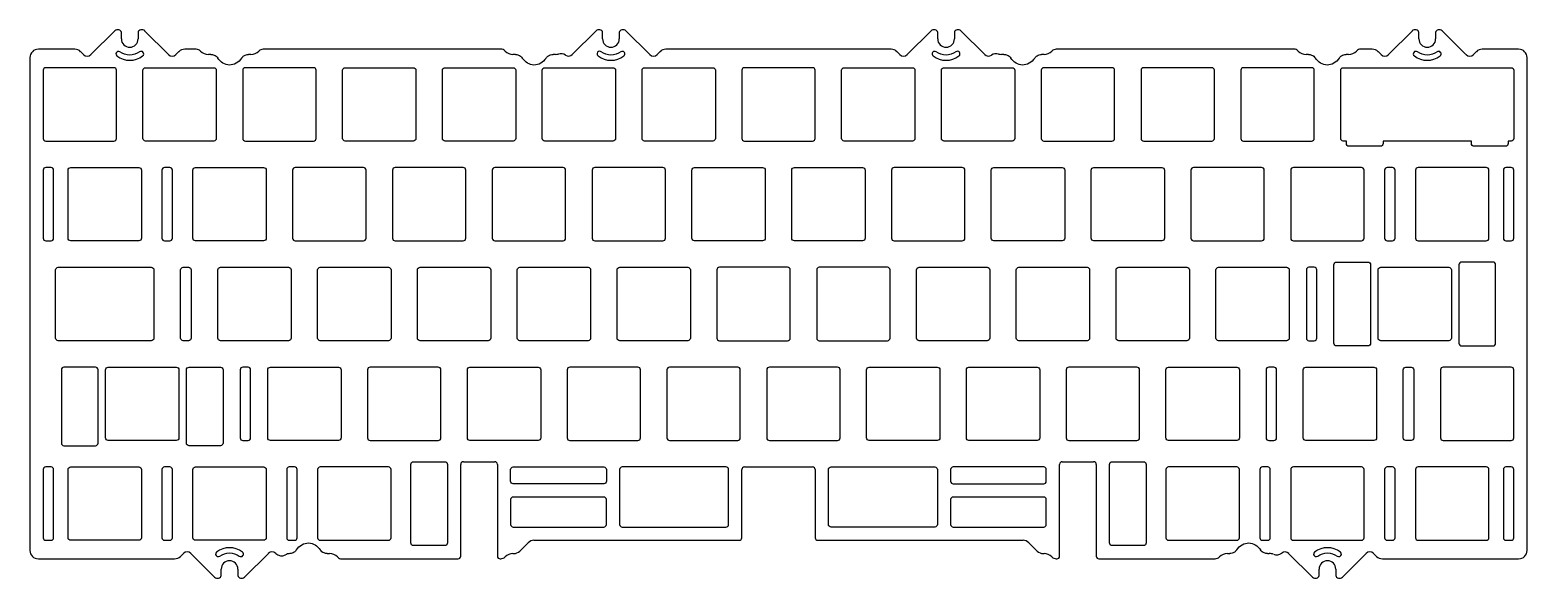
# Model space of a CAD drawing. Extents: x 0 to 286, y -4 to 100.
import ezdxf

# ---------------------------------------------------------------- set-up
doc = ezdxf.new("R2010")
doc.units = 0
doc.header["$MEASUREMENT"] = 0
doc.layers.get('0').update_dxf_attribs({"linetype": 'CONTINUOUS'})

msp = doc.modelspace()

# ---------------------------------------------------------------- linework, layer by layer
for p, q in [((16.68, 100.25), (12.12, 95.7)), ((17.43, 100.4), (17.03, 100.4)), ((22.02, 100.4), (21.62, 100.4)), ((26.93, 95.7), (22.37, 100.25)), ((108.53, 100.25), (103.97, 95.7)), ((109.27, 100.4), (108.88, 100.4)), ((113.87, 100.4), (113.47, 100.4)), ((118.77, 95.7), (114.22, 100.25)), ((172.48, 100.25), (167.93, 95.7)), ((173.23, 100.4), (172.83, 100.4)), ((177.82, 100.4), (177.43, 100.4)), ((182.73, 95.7), (178.17, 100.25)), ((264.33, 100.25), (259.77, 95.7)), ((265.07, 100.4), (264.68, 100.4)), ((269.67, 100.4), (269.27, 100.4)), ((274.57, 95.7), (270.02, 100.25)), ((17.93, 98.7), (17.93, 99.9)), ((21.12, 99.9), (21.12, 98.7)), ((109.77, 98.7), (109.77, 99.9)), ((112.97, 99.9), (112.97, 98.7)), ((173.73, 98.7), (173.73, 99.9)), ((176.93, 99.9), (176.93, 98.7)), ((265.57, 98.7), (265.57, 99.9)), ((268.77, 99.9), (268.77, 98.7)), ((0.47, 95.12), (0.47, 1.07)), ((9.02, 96.72), (2.08, 96.72)), ((10.71, 95.7), (10.15, 96.26)), ((28.9, 96.26), (28.34, 95.7)), ((32.22, 96.72), (30.03, 96.72)), ((35.01, 95.72), (34.54, 95.72)), ((42.66, 95.72), (42.2, 95.72)), ((90.34, 96.72), (44.98, 96.72)), ((93.13, 95.72), (92.67, 95.72)), ((100.78, 95.72), (100.32, 95.72)), ((120.74, 96.26), (120.19, 95.7)), ((164.83, 96.72), (121.87, 96.72)), ((166.51, 95.7), (165.96, 96.26)), ((186.38, 95.72), (185.92, 95.72)), ((194.03, 95.72), (193.57, 95.72)), ((241.72, 96.72), (196.36, 96.72)), ((244.5, 95.72), (244.04, 95.72)), ((252.16, 95.72), (251.69, 95.72)), ((256.67, 96.72), (254.48, 96.72)), ((258.36, 95.7), (257.8, 96.26)), ((276.55, 96.26), (275.99, 95.7)), ((284.62, 96.72), (277.68, 96.72)), ((286.23, 1.07), (286.23, 95.12)), ((82.7, -0.03), (82.7, 17.5)), ((83.2, 18), (89.2, 18)), ((89.7, 17.5), (89.7, -0.03)), ((197, -0.03), (197, 17.5)), ((197.5, 18), (203.5, 18)), ((204, 17.5), (204, -0.03)), ((136.35, 3.5), (136.35, 16.5)), ((136.85, 17), (149.85, 17)), ((150.35, 16.5), (150.35, 3.5)), ((96.68, 3), (135.85, 3)), ((150.85, 3), (190.02, 3)), ((29.2, -0.06), (29.76, 0.5)), ((31.18, 0.5), (35.73, -4.05)), ((41.42, -4.05), (45.98, 0.5)), ((57.22, 0.47), (57.68, 0.47)), ((92.67, 0.47), (92.82, 0.47)), ((93.96, 0.94), (95.54, 2.53)), ((191.16, 2.53), (192.74, 0.94)), ((193.88, 0.47), (194.03, 0.47)), ((229.02, 0.47), (229.48, 0.47)), ((236.67, 0.47), (237.03, 0.47)), ((240.72, 0.5), (245.28, -4.05)), ((250.97, -4.05), (255.53, 0.5)), ((256.94, 0.5), (257.5, -0.06)), ((2.08, -0.53), (28.07, -0.53)), ((36.98, -3.7), (36.98, -2.5)), ((40.17, -2.5), (40.17, -3.7)), ((60.01, -0.53), (82.2, -0.53)), ((90.2, -0.53), (90.34, -0.53)), ((196.36, -0.53), (196.5, -0.53)), ((204.5, -0.53), (226.69, -0.53)), ((246.53, -3.7), (246.53, -2.5)), ((249.72, -2.5), (249.72, -3.7)), ((258.63, -0.53), (284.62, -0.53)), ((36.08, -4.2), (36.48, -4.2)), ((40.67, -4.2), (41.07, -4.2)), ((245.63, -4.2), (246.03, -4.2)), ((250.22, -4.2), (250.62, -4.2))]:
    msp.add_line(p, q)
for points in [[(21.99, 95.43, 1), (21.39, 96.22, -0.334755), (17.66, 96.22, 1), (17.06, 95.43, 0.334755)], [(108.9, 95.43, 0.334755), (113.84, 95.43, 1), (113.24, 96.22, -0.334755), (109.51, 96.22, 1)], [(177.8, 95.43, 1), (177.19, 96.22, -0.334755), (173.46, 96.22, 1), (172.86, 95.43, 0.334755)], [(269.64, 95.43, 1), (269.04, 96.22, -0.334755), (265.31, 96.22, 1), (264.71, 95.43, 0.334755)], [(16.5, 79.2, 0.414214), (17, 79.7), (17, 92.7, 0.414214), (16.5, 93.2), (3.5, 93.2, 0.414214), (3, 92.7), (3, 79.7, 0.414214), (3.5, 79.2)], [(22.05, 79.7), (22.05, 92.7, -0.414214), (22.55, 93.2), (35.55, 93.2, -0.414214), (36.05, 92.7), (36.05, 79.7, -0.414214), (35.55, 79.2), (22.55, 79.2, -0.414214)], [(54.6, 79.2, 0.414214), (55.1, 79.7), (55.1, 92.7, 0.414214), (54.6, 93.2), (41.6, 93.2, 0.414214), (41.1, 92.7), (41.1, 79.7, 0.414214), (41.6, 79.2)], [(73.65, 79.2), (60.65, 79.2, -0.414214), (60.15, 79.7), (60.15, 92.7, -0.414214), (60.65, 93.2), (73.65, 93.2, -0.414214), (74.15, 92.7), (74.15, 79.7, -0.414214)], [(79.2, 79.7), (79.2, 92.7, -0.414214), (79.7, 93.2), (92.7, 93.2, -0.414214), (93.2, 92.7), (93.2, 79.7, -0.414214), (92.7, 79.2), (79.7, 79.2, -0.414214)], [(98.25, 79.7), (98.25, 92.7, -0.414214), (98.75, 93.2), (111.75, 93.2, -0.414214), (112.25, 92.7), (112.25, 79.7, -0.414214), (111.75, 79.2), (98.75, 79.2, -0.414214)], [(130.8, 79.2), (117.8, 79.2, -0.414214), (117.3, 79.7), (117.3, 92.7, -0.414214), (117.8, 93.2), (130.8, 93.2, -0.414214), (131.3, 92.7), (131.3, 79.7, -0.414214)], [(150.35, 92.7, 0.414214), (149.85, 93.2), (136.85, 93.2, 0.414214), (136.35, 92.7), (136.35, 79.7, 0.414214), (136.85, 79.2), (149.85, 79.2, 0.414214), (150.35, 79.7)], [(155.9, 93.2), (168.9, 93.2, -0.414214), (169.4, 92.7), (169.4, 79.7, -0.414214), (168.9, 79.2), (155.9, 79.2, -0.414214), (155.4, 79.7), (155.4, 92.7, -0.414214)], [(174.95, 93.2), (187.95, 93.2, -0.414214), (188.45, 92.7), (188.45, 79.7, -0.414214), (187.95, 79.2), (174.95, 79.2, -0.414214), (174.45, 79.7), (174.45, 92.7, -0.414214)], [(194, 93.2, 0.414214), (193.5, 92.7), (193.5, 79.7, 0.414214), (194, 79.2), (207, 79.2, 0.414214), (207.5, 79.7), (207.5, 92.7, 0.414214), (207, 93.2)], [(212.55, 79.7, 0.414214), (213.05, 79.2), (226.05, 79.2, 0.414214), (226.55, 79.7), (226.55, 92.7, 0.414214), (226.05, 93.2), (213.05, 93.2, 0.414214), (212.55, 92.7)], [(245.6, 92.7, 0.414214), (245.1, 93.2), (232.1, 93.2, 0.414214), (231.6, 92.7), (231.6, 79.7, 0.414214), (232.1, 79.2), (245.1, 79.2, 0.414214), (245.6, 79.7)], [(251.74, 79.2), (251.15, 79.2, -0.414214), (250.65, 79.7), (250.65, 92.7, -0.414214), (251.15, 93.2), (283.2, 93.2, -0.414214), (283.7, 92.7), (283.7, 79.7, -0.414214), (283.2, 79.2), (282.61, 79.2), (282.61, 78.7, -0.414214), (282.11, 78.2), (276.11, 78.2, -0.414214), (275.61, 78.7), (275.61, 79.2), (258.74, 79.2), (258.74, 78.7, -0.414214), (258.24, 78.2), (252.24, 78.2, -0.414214), (251.74, 78.7)], [(3.5, 74.15, 0.414214), (3, 73.65), (3, 60.65, 0.414214), (3.5, 60.15), (4.5, 60.15, 0.414214), (5, 60.65), (5, 73.65, 0.414214), (4.5, 74.15)], [(8.26, 74.15), (21.26, 74.15, -0.414214), (21.76, 73.65), (21.76, 60.65, -0.414214), (21.26, 60.15), (8.26, 60.15, -0.414214), (7.76, 60.65), (7.76, 73.65, -0.414214)], [(26.17, 74.15, 0.414214), (25.67, 73.65), (25.67, 60.65, 0.414214), (26.17, 60.15), (27.17, 60.15, 0.414214), (27.67, 60.65), (27.67, 73.65, 0.414214), (27.17, 74.15)], [(32.08, 74.15), (45.08, 74.15, -0.414214), (45.58, 73.65), (45.58, 60.65, -0.414214), (45.08, 60.15), (32.08, 60.15, -0.414214), (31.57, 60.65), (31.57, 73.65, -0.414214)], [(64.62, 73.65, 0.414214), (64.12, 74.15), (51.12, 74.15, 0.414214), (50.62, 73.65), (50.62, 60.65, 0.414214), (51.12, 60.15), (64.12, 60.15, 0.414214), (64.62, 60.65)], [(69.67, 60.65, 0.414214), (70.17, 60.15), (83.17, 60.15, 0.414214), (83.67, 60.65), (83.67, 73.65, 0.414214), (83.17, 74.15), (70.17, 74.15, 0.414214), (69.67, 73.65)], [(89.22, 74.15, 0.414214), (88.72, 73.65), (88.72, 60.65, 0.414214), (89.22, 60.15), (102.22, 60.15, 0.414214), (102.72, 60.65), (102.72, 73.65, 0.414214), (102.22, 74.15)], [(121.78, 73.65, 0.414214), (121.28, 74.15), (108.28, 74.15, 0.414214), (107.78, 73.65), (107.78, 60.65, 0.414214), (108.28, 60.15), (121.28, 60.15, 0.414214), (121.78, 60.65)], [(126.83, 60.65), (126.83, 73.65, -0.414214), (127.33, 74.15), (140.32, 74.15, -0.414214), (140.82, 73.65), (140.82, 60.65, -0.414214), (140.32, 60.15), (127.33, 60.15, -0.414214)], [(146.38, 74.15), (159.38, 74.15, -0.414214), (159.88, 73.65), (159.88, 60.65, -0.414214), (159.38, 60.15), (146.38, 60.15, -0.414214), (145.88, 60.65), (145.88, 73.65, -0.414214)], [(178.93, 73.65, 0.414214), (178.43, 74.15), (165.43, 74.15, 0.414214), (164.93, 73.65), (164.93, 60.65, 0.414214), (165.43, 60.15), (178.43, 60.15, 0.414214), (178.93, 60.65)], [(197.97, 73.65), (197.97, 60.65, -0.414214), (197.47, 60.15), (184.47, 60.15, -0.414214), (183.97, 60.65), (183.97, 73.65, -0.414214), (184.47, 74.15), (197.47, 74.15, -0.414214)], [(216.53, 60.15), (203.53, 60.15, -0.414214), (203.03, 60.65), (203.03, 73.65, -0.414214), (203.53, 74.15), (216.53, 74.15, -0.414214), (217.03, 73.65), (217.03, 60.65, -0.414214)], [(222.07, 60.65, 0.414214), (222.57, 60.15), (235.57, 60.15, 0.414214), (236.07, 60.65), (236.07, 73.65, 0.414214), (235.57, 74.15), (222.57, 74.15, 0.414214), (222.07, 73.65)], [(254.62, 60.15, 0.414214), (255.12, 60.65), (255.12, 73.65, 0.414214), (254.62, 74.15), (241.62, 74.15, 0.414214), (241.12, 73.65), (241.12, 60.65, 0.414214), (241.62, 60.15)], [(259.53, 74.15, 0.414214), (259.03, 73.65), (259.03, 60.65, 0.414214), (259.53, 60.15), (260.53, 60.15, 0.414214), (261.03, 60.65), (261.03, 73.65, 0.414214), (260.53, 74.15)], [(278.94, 73.65, 0.414214), (278.44, 74.15), (265.44, 74.15, 0.414214), (264.94, 73.65), (264.94, 60.65, 0.414214), (265.44, 60.15), (278.44, 60.15, 0.414214), (278.94, 60.65)], [(283.2, 60.15, 0.414214), (283.7, 60.65), (283.7, 73.65, 0.414214), (283.2, 74.15), (282.2, 74.15, 0.414214), (281.7, 73.65), (281.7, 60.65, 0.414214), (282.2, 60.15)], [(23.64, 41.1), (5.88, 41.1, -0.414214), (5.38, 41.6), (5.38, 54.6, -0.414214), (5.88, 55.1), (23.64, 55.1, -0.414214), (24.14, 54.6), (24.14, 41.6, -0.414214)], [(29.24, 41.6), (29.24, 54.6, -0.414214), (29.74, 55.1), (30.74, 55.1, -0.414214), (31.24, 54.6), (31.24, 41.6, -0.414214), (30.74, 41.1), (29.74, 41.1, -0.414214)], [(49.84, 41.1), (36.84, 41.1, -0.414214), (36.34, 41.6), (36.34, 54.6, -0.414214), (36.84, 55.1), (49.84, 55.1, -0.414214), (50.34, 54.6), (50.34, 41.6, -0.414214)], [(55.39, 41.6), (55.39, 54.6, -0.414214), (55.89, 55.1), (68.89, 55.1, -0.414214), (69.39, 54.6), (69.39, 41.6, -0.414214), (68.89, 41.1), (55.89, 41.1, -0.414214)], [(87.94, 41.1), (74.94, 41.1, -0.414214), (74.44, 41.6), (74.44, 54.6, -0.414214), (74.94, 55.1), (87.94, 55.1, -0.414214), (88.44, 54.6), (88.44, 41.6, -0.414214)], [(93.99, 55.1), (106.99, 55.1, -0.414214), (107.49, 54.6), (107.49, 41.6, -0.414214), (106.99, 41.1), (93.99, 41.1, -0.414214), (93.49, 41.6), (93.49, 54.6, -0.414214)], [(112.54, 41.6), (112.54, 54.6, -0.414214), (113.04, 55.1), (126.04, 55.1, -0.414214), (126.54, 54.6), (126.54, 41.6, -0.414214), (126.04, 41.1), (113.04, 41.1, -0.414214)], [(145.09, 41.1, 0.414214), (145.59, 41.6), (145.59, 54.6, 0.414214), (145.09, 55.1), (132.09, 55.1, 0.414214), (131.59, 54.6), (131.59, 41.6, 0.414214), (132.09, 41.1)], [(150.64, 41.6, 0.414214), (151.14, 41.1), (164.14, 41.1, 0.414214), (164.64, 41.6), (164.64, 54.6, 0.414214), (164.14, 55.1), (151.14, 55.1, 0.414214), (150.64, 54.6)], [(183.69, 54.6), (183.69, 41.6, -0.414214), (183.19, 41.1), (170.19, 41.1, -0.414214), (169.69, 41.6), (169.69, 54.6, -0.414214), (170.19, 55.1), (183.19, 55.1, -0.414214)], [(202.24, 41.1), (189.24, 41.1, -0.414214), (188.74, 41.6), (188.74, 54.6, -0.414214), (189.24, 55.1), (202.24, 55.1, -0.414214), (202.74, 54.6), (202.74, 41.6, -0.414214)], [(221.29, 41.1), (208.29, 41.1, -0.414214), (207.79, 41.6), (207.79, 54.6, -0.414214), (208.29, 55.1), (221.29, 55.1, -0.414214), (221.79, 54.6), (221.79, 41.6, -0.414214)], [(240.34, 41.1), (227.34, 41.1, -0.414214), (226.84, 41.6), (226.84, 54.6, -0.414214), (227.34, 55.1), (240.34, 55.1, -0.414214), (240.84, 54.6), (240.84, 41.6, -0.414214)], [(244.6, 55.1, 0.414214), (244.1, 54.6), (244.1, 41.6, 0.414214), (244.6, 41.1), (245.6, 41.1, 0.414214), (246.1, 41.6), (246.1, 54.6, 0.414214), (245.6, 55.1)], [(249.36, 40.6), (249.36, 55.6, -0.414214), (249.86, 56.1), (255.86, 56.1, -0.414214), (256.36, 55.6), (256.36, 40.6, -0.414214), (255.86, 40.1), (249.86, 40.1, -0.414214)], [(271.29, 41.1), (258.29, 41.1, -0.414214), (257.79, 41.6), (257.79, 54.6, -0.414214), (258.29, 55.1), (271.29, 55.1, -0.414214), (271.79, 54.6), (271.79, 41.6, -0.414214)], [(273.23, 40.6, 0.414214), (273.73, 40.1), (279.73, 40.1, 0.414214), (280.23, 40.6), (280.23, 55.6, 0.414214), (279.73, 56.1), (273.73, 56.1, 0.414214), (273.23, 55.6)], [(13.47, 35.55, 0.414214), (12.97, 36.05), (6.97, 36.05, 0.414214), (6.47, 35.55), (6.47, 21.55, 0.414214), (6.97, 21.05), (12.97, 21.05, 0.414214), (13.47, 21.55)], [(14.91, 22.55), (14.91, 35.55, -0.414214), (15.41, 36.05), (28.41, 36.05, -0.414214), (28.91, 35.55), (28.91, 22.55, -0.414214), (28.41, 22.05), (15.41, 22.05, -0.414214)], [(30.34, 21.55), (30.34, 35.55, -0.414214), (30.84, 36.05), (36.84, 36.05, -0.414214), (37.34, 35.55), (37.34, 21.55, -0.414214), (36.84, 21.05), (30.84, 21.05, -0.414214)], [(41.1, 36.05, 0.414214), (40.6, 35.55), (40.6, 22.55, 0.414214), (41.1, 22.05), (42.1, 22.05, 0.414214), (42.6, 22.55), (42.6, 35.55, 0.414214), (42.1, 36.05)], [(59.86, 35.55), (59.86, 22.55, -0.414214), (59.36, 22.05), (46.36, 22.05, -0.414214), (45.86, 22.55), (45.86, 35.55, -0.414214), (46.36, 36.05), (59.36, 36.05, -0.414214)], [(78.41, 22.05, 0.414214), (78.91, 22.55), (78.91, 35.55, 0.414214), (78.41, 36.05), (65.41, 36.05, 0.414214), (64.91, 35.55), (64.91, 22.55, 0.414214), (65.41, 22.05)], [(84.46, 36.05), (97.46, 36.05, -0.414214), (97.96, 35.55), (97.96, 22.55, -0.414214), (97.46, 22.05), (84.46, 22.05, -0.414214), (83.96, 22.55), (83.96, 35.55, -0.414214)], [(116.51, 22.05, 0.414214), (117.01, 22.55), (117.01, 35.55, 0.414214), (116.51, 36.05), (103.51, 36.05, 0.414214), (103.01, 35.55), (103.01, 22.55, 0.414214), (103.51, 22.05)], [(135.56, 22.05, 0.414214), (136.06, 22.55), (136.06, 35.55, 0.414214), (135.56, 36.05), (122.56, 36.05, 0.414214), (122.06, 35.55), (122.06, 22.55, 0.414214), (122.56, 22.05)], [(141.61, 36.05, 0.414214), (141.11, 35.55), (141.11, 22.55, 0.414214), (141.61, 22.05), (154.61, 22.05, 0.414214), (155.11, 22.55), (155.11, 35.55, 0.414214), (154.61, 36.05)], [(173.66, 22.05), (160.66, 22.05, -0.414214), (160.16, 22.55), (160.16, 35.55, -0.414214), (160.66, 36.05), (173.66, 36.05, -0.414214), (174.16, 35.55), (174.16, 22.55, -0.414214)], [(192.71, 22.05), (179.71, 22.05, -0.414214), (179.21, 22.55), (179.21, 35.55, -0.414214), (179.71, 36.05), (192.71, 36.05, -0.414214), (193.21, 35.55), (193.21, 22.55, -0.414214)], [(212.26, 35.55, 0.414214), (211.76, 36.05), (198.76, 36.05, 0.414214), (198.26, 35.55), (198.26, 22.55, 0.414214), (198.76, 22.05), (211.76, 22.05, 0.414214), (212.26, 22.55)], [(231.31, 35.55), (231.31, 22.55, -0.414214), (230.81, 22.05), (217.81, 22.05, -0.414214), (217.31, 22.55), (217.31, 35.55, -0.414214), (217.81, 36.05), (230.81, 36.05, -0.414214)], [(236.91, 36.05, 0.414214), (236.41, 35.55), (236.41, 22.55, 0.414214), (236.91, 22.05), (237.91, 22.05, 0.414214), (238.41, 22.55), (238.41, 35.55, 0.414214), (237.91, 36.05)], [(243.51, 22.55), (243.51, 35.55, -0.414214), (244.01, 36.05), (257.01, 36.05, -0.414214), (257.51, 35.55), (257.51, 22.55, -0.414214), (257.01, 22.05), (244.01, 22.05, -0.414214)], [(262.6, 22.55), (262.6, 35.55, -0.414214), (263.1, 36.05), (264.1, 36.05, -0.414214), (264.6, 35.55), (264.6, 22.55, -0.414214), (264.1, 22.05), (263.1, 22.05, -0.414214)], [(283.7, 35.55, 0.414214), (283.2, 36.05), (270.2, 36.05, 0.414214), (269.7, 35.55), (269.7, 22.55, 0.414214), (270.2, 22.05), (283.2, 22.05, 0.414214), (283.7, 22.55)], [(79.67, 2), (73.67, 2, -0.414214), (73.17, 2.5), (73.17, 17.5, -0.414214), (73.67, 18), (79.67, 18, -0.414214), (80.17, 17.5), (80.17, 2.5, -0.414214)], [(213.53, 17.5), (213.53, 2.5, -0.414214), (213.03, 2), (207.03, 2, -0.414214), (206.53, 2.5), (206.53, 17.5, -0.414214), (207.03, 18), (213.03, 18, -0.414214)], [(5, 16.5, 0.414214), (4.5, 17), (3.5, 17, 0.414214), (3, 16.5), (3, 3.5, 0.414214), (3.5, 3), (4.5, 3, 0.414214), (5, 3.5)], [(21.26, 3), (8.26, 3, -0.414214), (7.76, 3.5), (7.76, 16.5, -0.414214), (8.26, 17), (21.26, 17, -0.414214), (21.76, 16.5), (21.76, 3.5, -0.414214)], [(26.17, 17, 0.414214), (25.67, 16.5), (25.67, 3.5, 0.414214), (26.17, 3), (27.17, 3, 0.414214), (27.67, 3.5), (27.67, 16.5, 0.414214), (27.17, 17)], [(31.57, 3.5), (31.57, 16.5, -0.414214), (32.08, 17), (45.08, 17, -0.414214), (45.58, 16.5), (45.58, 3.5, -0.414214), (45.08, 3), (32.08, 3, -0.414214)], [(49.98, 17, 0.414214), (49.48, 16.5), (49.48, 3.5, 0.414214), (49.98, 3), (50.98, 3, 0.414214), (51.48, 3.5), (51.48, 16.5, 0.414214), (50.98, 17)], [(68.89, 3, 0.414214), (69.39, 3.5), (69.39, 16.5, 0.414214), (68.89, 17), (55.89, 17, 0.414214), (55.39, 16.5), (55.39, 3.5, 0.414214), (55.89, 3)], [(110, 13.79), (92.72, 13.79, -0.414214), (92.22, 14.29), (92.22, 16.5, -0.414214), (92.72, 17), (110, 17, -0.414214), (110.5, 16.5), (110.5, 14.29, -0.414214)], [(113.53, 17, 0.414214), (113.03, 16.5), (113.03, 6.03, 0.414214), (113.53, 5.53), (133.32, 5.53, 0.414214), (133.82, 6.03), (133.82, 16.5, 0.414214), (133.32, 17)], [(153.38, 17), (173.18, 17, -0.414214), (173.68, 16.5), (173.68, 6.03, -0.414214), (173.18, 5.53), (153.38, 5.53, -0.414214), (152.88, 6.03), (152.88, 16.5, -0.414214)], [(193.97, 13.79, 0.414214), (194.47, 14.29), (194.47, 16.5, 0.414214), (193.97, 17), (176.7, 17, 0.414214), (176.2, 16.5), (176.2, 14.29, 0.414214), (176.7, 13.79)], [(217.31, 3.5, 0.414214), (217.81, 3), (230.81, 3, 0.414214), (231.31, 3.5), (231.31, 16.5, 0.414214), (230.81, 17), (217.81, 17, 0.414214), (217.31, 16.5)], [(235.22, 3.5, 0.414214), (235.72, 3), (236.72, 3, 0.414214), (237.22, 3.5), (237.22, 16.5, 0.414214), (236.72, 17), (235.72, 17, 0.414214), (235.22, 16.5)], [(241.12, 3.5, 0.414214), (241.62, 3), (254.62, 3, 0.414214), (255.12, 3.5), (255.12, 16.5, 0.414214), (254.62, 17), (241.62, 17, 0.414214), (241.12, 16.5)], [(259.03, 3.5, 0.414214), (259.53, 3), (260.53, 3, 0.414214), (261.03, 3.5), (261.03, 16.5, 0.414214), (260.53, 17), (259.53, 17, 0.414214), (259.03, 16.5)], [(264.94, 3.5, 0.414214), (265.44, 3), (278.44, 3, 0.414214), (278.94, 3.5), (278.94, 16.5, 0.414214), (278.44, 17), (265.44, 17, 0.414214), (264.94, 16.5)], [(281.7, 3.5, 0.414214), (282.2, 3), (283.2, 3, 0.414214), (283.7, 3.5), (283.7, 16.5, 0.414214), (283.2, 17), (282.2, 17, 0.414214), (281.7, 16.5)], [(110.5, 10.76, 0.414214), (110, 11.26), (92.72, 11.26, 0.414214), (92.22, 10.76), (92.22, 6.03, 0.414214), (92.72, 5.53), (110, 5.53, 0.414214), (110.5, 6.03)], [(176.7, 11.26, 0.414214), (176.2, 10.76), (176.2, 6.03, 0.414214), (176.7, 5.53), (193.97, 5.53, 0.414214), (194.47, 6.03), (194.47, 10.76, 0.414214), (193.97, 11.26)], [(36.11, 0.77, 1), (36.71, -0.02, -0.334755), (40.44, -0.02, 1), (41.04, 0.77, 0.334755)], [(245.66, 0.77, 1), (246.26, -0.02, -0.334755), (249.99, -0.02, 1), (250.59, 0.77, 0.334755)]]:
    msp.add_lwpolyline(points, format="xyb", close=True)
for centre, radius, start, end in [((17.03, 99.9), 0.5, 90, 135), ((17.43, 99.9), 0.5, 0, 90), ((21.62, 99.9), 0.5, 90, 180), ((22.02, 99.9), 0.5, 45, 90), ((108.88, 99.9), 0.5, 90, 135), ((109.27, 99.9), 0.5, 0, 90), ((113.47, 99.9), 0.5, 90, 180), ((113.87, 99.9), 0.5, 45, 90), ((172.83, 99.9), 0.5, 90, 135), ((173.23, 99.9), 0.5, 0, 90), ((177.43, 99.9), 0.5, 90, 180), ((177.82, 99.9), 0.5, 45, 90), ((264.68, 99.9), 0.5, 90, 135), ((265.07, 99.9), 0.5, 0, 90), ((269.27, 99.9), 0.5, 90, 180), ((269.67, 99.9), 0.5, 45, 90), ((19.52, 98.7), 1.6, 180, 360), ((111.37, 98.7), 1.6, 180, 360), ((175.33, 98.7), 1.6, -180, 0), ((267.18, 98.7), 1.6, 180, 360), ((2.08, 95.12), 1.6, 90, 180), ((9.02, 95.12), 1.6, 45, 90), ((11.42, 96.41), 1, 225, 315), ((27.63, 96.41), 1, 225, 315), ((30.03, 95.12), 1.6, 90, 135), ((32.22, 95.6), 1.12, 43.4325, 90), ((34.54, 97.8), 2.08, 223.4325, 270), ((42.66, 97.8), 2.08, 270, 316.5675), ((44.98, 95.6), 1.12, 90, 136.5675), ((90.34, 95.6), 1.13, 43.4325, 90), ((92.67, 97.8), 2.07, 223.4325, 270), ((100.78, 97.8), 2.07, 270, 285.8969), ((101.79, 94.27), 1.6, 55.4546, 105.8969), ((103.27, 96.41), 1, 235.4546, 315), ((119.48, 96.41), 1, 225, 315), ((121.87, 95.12), 1.6, 90, 135), ((164.83, 95.12), 1.6, 45, 90), ((167.22, 96.41), 1, 225, 315), ((183.43, 96.41), 1, 225, 304.5454), ((184.91, 94.27), 1.6, 74.1031, 124.5454), ((185.92, 97.8), 2.07, 254.1031, 270), ((194.03, 97.8), 2.07, 270, 316.5675), ((196.36, 95.6), 1.12, 90, 136.5675), ((241.72, 95.6), 1.13, 43.4325, 90), ((244.04, 97.8), 2.07, 223.4325, 270), ((252.16, 97.8), 2.07, 270, 316.5675), ((254.48, 95.6), 1.13, 90, 136.5675), ((256.67, 95.12), 1.6, 45, 90), ((259.07, 96.41), 1, 225, 315), ((275.28, 96.41), 1, 225, 315), ((277.68, 95.12), 1.6, 90, 135), ((284.62, 95.12), 1.6, 0, 90), ((83.2, 17.5), 0.5, 90, 180), ((89.2, 17.5), 0.5, 0, 90), ((197.5, 17.5), 0.5, 90, 180), ((203.5, 17.5), 0.5, 0, 90), ((136.85, 16.5), 0.5, 90, 180), ((149.85, 16.5), 0.5, 0, 90), ((96.68, 1.4), 1.6, 90, 135), ((135.85, 3.5), 0.5, -90, 0), ((150.85, 3.5), 0.5, 180, 270), ((190.02, 1.4), 1.6, 45, 90), ((2.08, 1.07), 1.6, 180, 270), ((30.47, -0.21), 1, 45, 135), ((46.68, -0.21), 1, 45.6815, 135), ((48.5, 1.65), 1.6, 225.6815, 297.7239), ((50.21, -1.6), 2.07, 92.8325, 117.7239), ((57.68, -1.6), 2.07, 43.4325, 90), ((92.67, -1.6), 2.07, 90, 136.5675), ((92.82, 2.08), 1.6, 270, 315), ((193.88, 2.08), 1.6, 225, 270), ((194.03, -1.6), 2.08, 43.4325, 90), ((229.02, -1.6), 2.07, 90, 136.5675), ((237.03, -1.6), 2.08, 68.4154, 90), ((238.39, 1.82), 1.6, 248.4154, 308.8661), ((240.02, -0.21), 1, 45, 128.8661), ((256.23, -0.21), 1, 45, 135), ((284.62, 1.07), 1.6, -90, 0), ((28.07, 1.07), 1.6, 270, 315), ((38.58, -2.5), 1.6, 0, 180), ((60.01, 0.6), 1.13, 223.4325, 270), ((82.2, -0.03), 0.5, 270, 360), ((90.2, -0.03), 0.5, 180, 270), ((90.34, 0.6), 1.12, 270, 316.5675), ((196.36, 0.6), 1.12, 223.4325, 270), ((196.5, -0.03), 0.5, 270, 360), ((204.5, -0.03), 0.5, 180, 270), ((226.69, 0.6), 1.12, 270, 316.5675), ((248.12, -2.5), 1.6, 0, 180), ((258.63, 1.07), 1.6, 225, 270), ((36.08, -3.7), 0.5, 225, 270), ((36.48, -3.7), 0.5, 270, 360), ((40.67, -3.7), 0.5, 180, 270), ((41.07, -3.7), 0.5, 270, 315), ((245.63, -3.7), 0.5, 225, 270), ((246.03, -3.7), 0.5, 270, 360), ((250.22, -3.7), 0.5, 180, 270), ((250.62, -3.7), 0.5, 270, 315)]:
    msp.add_arc(centre, radius, start, end)
for points, knots in [([(35.01, 95.72), (35.21, 95.72), (35.42, 95.68), (35.76, 95.55), (35.89, 95.47), (36.13, 95.27), (36.24, 95.16), (36.32, 95.03)], [0, 0, 0, 0, 0.0625031, 0.0625031, 0.1089279, 0.1089279, 0.1553527, 0.1553527, 0.1553527, 0.1553527]), ([(40.88, 95.03), (40.31, 94.21), (39.45, 93.68), (38.55, 93.7), (37.69, 93.72), (36.87, 94.24), (36.32, 95.03)], [2.341913, 2.341913, 2.341913, 2.341913, 3.156887, 3.156887, 3.156887, 3.941272, 3.941272, 3.941272, 3.941272]), ([(40.88, 95.03), (41, 95.2), (41.15, 95.35), (41.45, 95.55), (41.59, 95.61), (41.89, 95.7), (42.04, 95.72), (42.2, 95.72)], [0, 0, 0, 0, 0.0625031, 0.0625031, 0.1089279, 0.1089279, 0.1553527, 0.1553527, 0.1553527, 0.1553527]), ([(93.13, 95.72), (93.34, 95.72), (93.54, 95.68), (93.88, 95.55), (94.01, 95.47), (94.25, 95.27), (94.36, 95.16), (94.45, 95.03)], [0, 0, 0, 0, 0.0625031, 0.0625031, 0.1089279, 0.1089279, 0.1553527, 0.1553527, 0.1553527, 0.1553527]), ([(99, 95.03), (98.43, 94.21), (97.57, 93.68), (96.67, 93.7), (95.81, 93.72), (94.99, 94.24), (94.45, 95.03)], [2.341913, 2.341913, 2.341913, 2.341913, 3.156887, 3.156887, 3.156887, 3.941272, 3.941272, 3.941272, 3.941272]), ([(99, 95.03), (99.12, 95.2), (99.27, 95.35), (99.57, 95.55), (99.71, 95.61), (100.01, 95.7), (100.17, 95.72), (100.32, 95.72)], [0, 0, 0, 0, 0.0625031, 0.0625031, 0.1089279, 0.1089279, 0.1553527, 0.1553527, 0.1553527, 0.1553527]), ([(186.38, 95.72), (186.59, 95.72), (186.79, 95.68), (187.13, 95.55), (187.26, 95.47), (187.5, 95.27), (187.61, 95.16), (187.7, 95.03)], [0, 0, 0, 0, 0.0625031, 0.0625031, 0.1089279, 0.1089279, 0.1553527, 0.1553527, 0.1553527, 0.1553527]), ([(192.25, 95.03), (191.68, 94.21), (190.82, 93.68), (189.92, 93.7), (189.06, 93.72), (188.24, 94.24), (187.7, 95.03)], [2.341913, 2.341913, 2.341913, 2.341913, 3.156887, 3.156887, 3.156887, 3.941272, 3.941272, 3.941272, 3.941272]), ([(192.25, 95.03), (192.37, 95.2), (192.52, 95.35), (192.82, 95.55), (192.96, 95.61), (193.26, 95.7), (193.42, 95.72), (193.57, 95.72)], [0, 0, 0, 0, 0.0625031, 0.0625031, 0.1089279, 0.1089279, 0.1553527, 0.1553527, 0.1553527, 0.1553527]), ([(244.5, 95.72), (244.71, 95.72), (244.92, 95.68), (245.25, 95.55), (245.39, 95.47), (245.63, 95.27), (245.73, 95.16), (245.82, 95.03)], [0, 0, 0, 0, 0.0625031, 0.0625031, 0.1089279, 0.1089279, 0.1553527, 0.1553527, 0.1553527, 0.1553527]), ([(250.38, 95.03), (249.81, 94.21), (248.95, 93.68), (248.05, 93.7), (247.18, 93.72), (246.37, 94.24), (245.82, 95.03)], [2.341913, 2.341913, 2.341913, 2.341913, 3.156887, 3.156887, 3.156887, 3.941272, 3.941272, 3.941272, 3.941272]), ([(250.38, 95.03), (250.49, 95.2), (250.64, 95.35), (250.95, 95.55), (251.09, 95.61), (251.39, 95.7), (251.54, 95.72), (251.69, 95.72)], [0, 0, 0, 0, 0.0625031, 0.0625031, 0.1089279, 0.1089279, 0.1553527, 0.1553527, 0.1553527, 0.1553527]), ([(51.35, 1.17), (51.23, 0.99), (51.08, 0.85), (50.79, 0.65), (50.66, 0.59), (50.39, 0.51), (50.25, 0.48), (50.11, 0.47)], [0, 0, 0, 0, 0.0625031, 0.0625031, 0.1050332, 0.1050332, 0.1475633, 0.1475633, 0.1475633, 0.1475633]), ([(51.35, 1.17), (51.91, 1.99), (52.78, 2.52), (53.68, 2.5), (54.54, 2.48), (55.36, 1.96), (55.9, 1.17)], [-3.942327, -3.942327, -3.942327, -3.942327, -3.126299, -3.126299, -3.126299, -2.341913, -2.341913, -2.341913, -2.341913]), ([(57.22, 0.47), (57.01, 0.47), (56.81, 0.52), (56.47, 0.65), (56.34, 0.73), (56.09, 0.93), (55.99, 1.04), (55.9, 1.17)], [0, 0, 0, 0, 0.0625031, 0.0625031, 0.1089279, 0.1089279, 0.1553527, 0.1553527, 0.1553527, 0.1553527]), ([(230.8, 1.17), (230.68, 1), (230.53, 0.85), (230.23, 0.65), (230.09, 0.59), (229.79, 0.5), (229.63, 0.47), (229.48, 0.47)], [0, 0, 0, 0, 0.0625031, 0.0625031, 0.1089279, 0.1089279, 0.1553527, 0.1553527, 0.1553527, 0.1553527]), ([(230.8, 1.17), (231.37, 1.99), (232.23, 2.52), (233.13, 2.5), (233.99, 2.48), (234.81, 1.96), (235.35, 1.17)], [-3.941272, -3.941272, -3.941272, -3.941272, -3.126299, -3.126299, -3.126299, -2.341913, -2.341913, -2.341913, -2.341913]), ([(236.67, 0.47), (236.46, 0.47), (236.26, 0.52), (235.92, 0.65), (235.79, 0.73), (235.54, 0.93), (235.44, 1.04), (235.35, 1.17)], [0, 0, 0, 0, 0.0625031, 0.0625031, 0.1089279, 0.1089279, 0.1553527, 0.1553527, 0.1553527, 0.1553527])]:
    msp.add_open_spline(points, degree=3, knots=knots)

doc.saveas('drawing.dxf')
